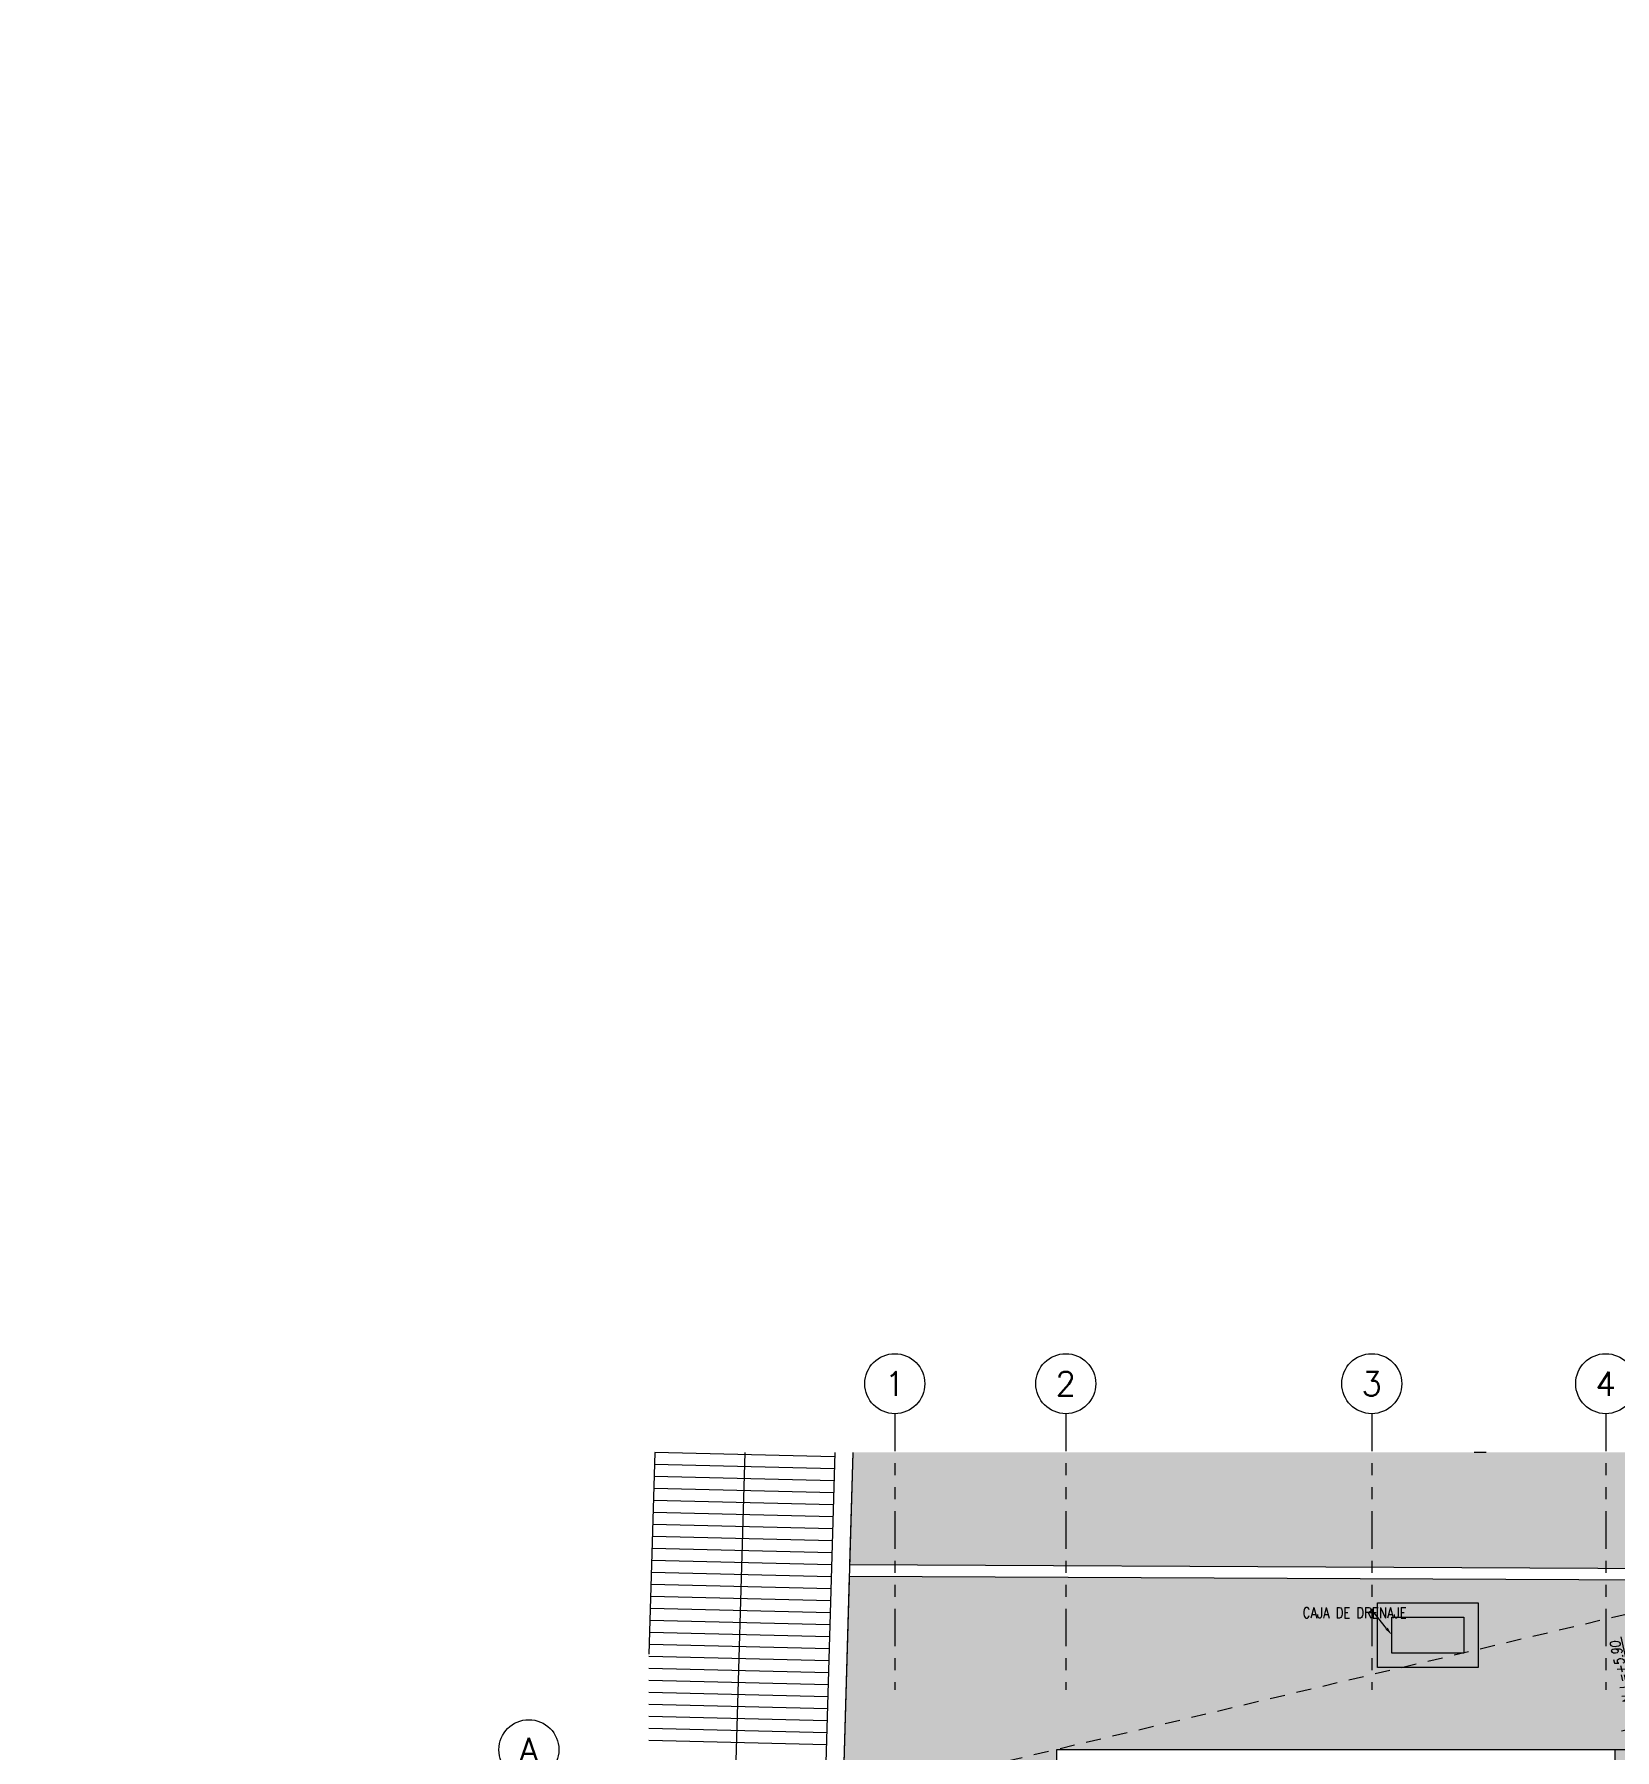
# Model space of a CAD drawing. Header units: millimetres. Extents: x 3738 to 3833, y 1327 to 1657.
# Drawn here: x 3761.3 to 3774.47, y 1495.59 to 1509.88 of the extents above; entities that cross this region are included whole.
import ezdxf
from ezdxf import colors
from ezdxf.entities.mleader import LeaderData, LeaderLine
from ezdxf.enums import TextEntityAlignment as Align
from ezdxf.math import Vec2, Vec3
from ezdxf.xclip import XClip

# ---------------------------------------------------------------- set-up
doc = ezdxf.new("R2010")
doc.units = ezdxf.units.MM
doc.header["$XCLIPFRAME"] = 2
for name, pattern in [('ACAD_ISO07W100', [3, 0, -3]), ('HIDDEN2', [0.1875, 0.125, -0.0625]), ('PHANTOM', [63.5, 31.75, -6.35, 6.35, -6.35, 6.35, -6.35]), ('PHANTOM2', [1.25, 0.625, -0.125, 0.125, -0.125, 0.125, -0.125])]:
    doc.linetypes.add(name, pattern=pattern)
doc.layers.get('0').update_dxf_attribs({"color": 251, "lineweight": 9})
for name, color, linetype, lineweight in [('A-Adoquines', 251, 'Continuous', 13), ('A-EJES', 251, 'PHANTOM', 13), ('A-HATCH', 251, 'Continuous', 13), ('A-MURO BAJO', 251, 'Continuous', 13), ('A-MUROS', 251, 'Continuous', 13), ('A-PROYECCIONES', 251, 'HIDDEN2', 13), ('A_30_DispositivosSanit', 251, 'Continuous', 13), ('A_50_TextoIndicaciones', 251, 'Continuous', 13), ('DLP_VERDE', 251, 'Continuous', 13)]:
    doc.layers.add(name, color=color, linetype=linetype, lineweight=lineweight)
doc.styles.add('R80', font='ARIALN.TTF', dxfattribs={"height": 2.03})
doc.styles.add('R80-200', font='romans.shx', dxfattribs={"width": 0.8, "oblique": 10, "height": 0.2})
doc.styles.add('ROMANS', font='romans.shx', dxfattribs={"width": 0.8})
doc.styles.add('TXT_COTAS', font='romans.shx', dxfattribs={"width": 0.8})
pattern_1 = [(252.5, (24.44767, 11.2647), (0.1028379, -0.13710426), [0, -0.135128, 0, -0.15113, 0, -0.1444625]), (222.5, (24.44767, 11.2647), (0.01502412, -0.29575865), [0, -0.072898, 0, -0.121793, 0, -0.0466725]), (182.5, (24.53724, 11.32742), (-0.22649154, -0.15920515), [0, -0.04445, 0, -0.16002, 0, -0.208915]), (172.5, (24.53724, 11.32742), (-0.17416064, -0.21719985), [0, -0.022225, 0, -0.104902, 0, -0.120015])]

# ---------------------------------------------------------------- blocks, each defined once
blk = doc.blocks.new('A$C7e8b7994')
at = {"layer": 'A-HATCH', "color": 8}
for p, q in [((38.754, 131.442), (39.117, 132.897)), ((38.851, 131.417), (39.214, 132.873)), ((38.948, 131.393), (39.311, 132.848)), ((39.045, 131.368), (39.408, 132.823)), ((39.142, 131.343), (39.505, 132.799)), ((39.239, 131.319), (39.602, 132.774)), ((39.336, 131.294), (39.699, 132.75)), ((39.433, 131.269), (39.796, 132.725)), ((39.53, 131.245), (39.892, 132.7)), ((39.626, 131.22), (39.989, 132.676)), ((39.723, 131.195), (40.086, 132.651)), ((39.82, 131.171), (40.183, 132.626)), ((39.917, 131.146), (40.28, 132.602)), ((40.014, 131.122), (40.377, 132.577)), ((40.111, 131.097), (40.474, 132.552)), ((40.208, 131.072), (40.571, 132.528)), ((40.305, 131.048), (40.668, 132.503)), ((40.402, 131.023), (40.765, 132.478)), ((40.499, 130.998), (40.862, 132.454)), ((40.596, 130.974), (40.959, 132.429)), ((40.693, 130.949), (41.055, 132.405)), ((40.789, 130.924), (41.152, 132.38)), ((40.886, 130.9), (41.249, 132.355)), ((40.983, 130.875), (41.346, 132.331)), ((41.08, 130.851), (41.443, 132.306))]:
    blk.add_line(p, q, dxfattribs=at)
blk = doc.blocks.new('SIM NIVEL PLANTA')
at = {"linetype": 'Continuous'}
h = blk.add_hatch(dxfattribs=at)
h.set_pattern_fill('_USER', color=0, scale=0.089997, angle=45, style=0, pattern_type=0)
h.set_pattern_definition([(45, (31854.49523, 23864.84028), (-0.06363728001, 0.06363728001), [])])
h.paths.add_polyline_path([(-17.33, 0), (-15.98, 0, 0.409209), (-17.33, 1.33)])
h.paths.add_polyline_path([(-18.68, 0, 0.004279), (-18.68, -0.02, 0.414214), (-17.33, -1.37), (-17.33, 0)])
at = {"color": 0}
for p, q in [((-17.33, -3.58), (-17.33, 3.34)), ((-2, 0), (-20, 0))]:
    blk.add_line(p, q, dxfattribs=at)
at = {"color": 0, "linetype": 'Continuous'}
blk.add_circle((-17.33, -0.02), 1.35, dxfattribs=at)
at = {"color": 0, "style": 'R80'}
blk.add_attdef('N.P.T.+0.00', text='', height=1.8, dxfattribs=at).set_placement((-8.87, 1.77), align=Align.MIDDLE_CENTER)
blk = doc.blocks.new('TRAZO 2')
at = {"layer": 'A-Adoquines'}
h = blk.add_hatch(color=8, dxfattribs=at)
h.dxf.hatch_style = 1
h.paths.add_polyline_path([(71.018, 154.413), (70.823, 154.457), (69.823, 149.99), (70.018, 149.944)])
h.paths.add_polyline_path([(73.991, 153.921), (80.185, 152.074), (80.244, 152.265), (74.472, 153.986, -0.02703), (73.792, 153.949), (72.684, 149.321), (72.782, 149.298), (72.782, 149.298, -0.01102), (72.878, 149.273)])
h.paths.add_polyline_path([(73.02, 149.227, -0.025435), (73.232, 149.138, -0.057742), (73.734, 148.806), (78.722, 147.318), (78.781, 147.509)])
h.paths.add_polyline_path([(79.882, 147.18), (79.25, 147.369), (79.191, 147.178), (79.823, 146.989)])
h.paths.add_polyline_path([(80.702, 152.128), (80.644, 151.937), (81.279, 151.747), (81.338, 151.939)])
h.paths.add_polyline_path([(82.38, 157.625), (82.322, 157.433), (82.96, 157.239), (83.018, 157.43)])
h.paths.add_polyline_path([(79.812, 158.409, -0.007938), (79.751, 158.219), (81.875, 157.57), (81.934, 157.761)])
h.paths.add_polyline_path([(83.566, 161.51), (84.199, 161.317), (84.26, 161.515), (83.627, 161.708)])
at = {"layer": 'A-Adoquines', "elevation": 0}
blk.add_lwpolyline([(83.188, 161.841), (80.022, 161.157, -0.524695), (72.428, 154.098), (69.881, 154.668), (68.834, 150.221), (68.414, 150.319), (69.81, 156.375)], format="xyb", dxfattribs=at)
blk = doc.blocks.new('A$C9f73720c')
at = {"layer": 'DLP_VERDE'}
h = blk.add_hatch(dxfattribs=at)
h.set_pattern_fill('AR-SAND', color=256, scale=0.0035, angle=215)
h.set_pattern_definition(pattern_1)
edge = h.paths.add_edge_path()
edge.add_line((50.858, 131.364), (52.173, 135.674))
edge.add_line((52.173, 135.674), (48.184, 136.892))
edge.add_line((48.184, 136.892), (49.024, 139.645))
edge.add_line((49.024, 139.645), (35.713, 142.624))
edge.add_line((35.713, 142.624), (36.055, 142.178))
edge.add_arc((40.933, 145.923), 6.15, 217.5144, 224.3642)
edge.add_arc((40.933, 145.923), 6.15, 224.3642, 255.7347)
edge.add_line((39.418, 139.963), (43.89, 138.826))
edge.add_arc((41.561, 129.667), 9.45, 10.3409, 75.7347, ccw=False)
h = blk.add_hatch(dxfattribs=at)
h.set_pattern_fill('AR-SAND', color=256, scale=0.0035, angle=215)
h.set_pattern_definition([(252.5, (-226520.54526, -8188080.01937), (0.1028379063742, -0.1371042579803), [0, -0.135128, 0, -0.15113, 0, -0.1444625]), (222.5, (-226520.54526, -8188080.01937), (0.0150241246165, -0.2957586482646), [0, -0.072898, 0, -0.121793, 0, -0.0466725]), (182.5, (-226520.45568, -8188079.95665), (-0.226491538642, -0.159205150185), [0, -0.04445, 0, -0.16002, 0, -0.208915]), (172.5, (-226520.45568, -8188079.95665), (-0.174160637763, -0.217199849944), [0, -0.022225, 0, -0.104902, 0, -0.120015])])
edge = h.paths.add_edge_path()
edge.add_line((36.021, 135.97), (35.563, 133.924))
edge.add_line((35.563, 133.924), (38.295, 133.313))
edge.add_line((38.295, 133.313), (37.28, 128.775))
edge.add_line((37.28, 128.775), (36.841, 128.873))
edge.add_line((36.841, 128.873), (36.251, 126.239))
edge.add_line((36.251, 126.239), (36.689, 126.14))
edge.add_line((36.689, 126.14), (36.68, 126.098))
edge.add_line((36.68, 126.098), (38.046, 125.792))
edge.add_line((38.046, 125.792), (40.08, 134.687))
edge.add_line((40.08, 134.687), (38.198, 135.166))
edge.add_arc((40.933, 145.923), 11.1, 243.7327, 255.7347, ccw=False)
edge = h.paths.add_edge_path()
edge.add_line((32.713, 135.948), (33.171, 137.989))
edge.add_arc((40.933, 145.923), 11.1, 217.6421, 225.627, ccw=False)
edge.add_arc((31.748, 138.839), 0.5, 37.6448, 127.5128)
edge.add_line((31.444, 139.236), (30.769, 138.718))
edge.add_line((30.769, 138.718), (31.505, 137.76))
edge.add_line((31.505, 137.76), (31.386, 137.669))
edge.add_line((31.386, 137.669), (30.65, 138.627))
edge.add_line((30.65, 138.627), (29.857, 138.017))
edge.add_line((29.857, 138.017), (29.552, 136.657))
edge.add_line((29.552, 136.657), (32.713, 135.948))
edge = h.paths.add_edge_path()
edge.add_line((33.297, 137.867), (32.859, 135.915))
edge.add_line((32.859, 135.915), (35.712, 135.276))
edge.add_line((35.712, 135.276), (35.883, 136.039))
edge.add_arc((40.933, 145.923), 11.1, 226.5329, 242.9345, ccw=False)
h = blk.add_hatch(dxfattribs=at)
h.set_pattern_fill('AR-SAND', color=256, scale=0.0035, angle=215)
h.set_pattern_definition(pattern_1)
edge = h.paths.add_edge_path()
edge.add_line((38.154, 125.818), (40.591, 125.273))
edge.add_arc((41.561, 129.667), 4.5, 257.5544, 435.7347)
edge.add_line((42.67, 134.029), (40.177, 134.663))
edge.add_line((40.177, 134.663), (38.154, 125.818))
at = {"layer": 'A-MURO BAJO', "ltscale": 0.5}
blk.add_line((43.077, 135.628, 0), (38.605, 136.765, 0), dxfattribs=at)
at = {"layer": 'A-MURO BAJO', "ltscale": 0.5, "elevation": 0}
for points in [[(39.398, 125.387), (40.559, 125.127, 0.98427), (42.707, 134.174), (38.235, 135.311, -0.130193), (33.336, 138.038, -0.130193)], [(39.431, 125.533), (40.591, 125.273, 0.984245), (42.67, 134.029), (38.198, 135.166, -0.052417), (36.021, 135.97, -0.052417)]]:
    blk.add_lwpolyline(points, format="xyb", dxfattribs=at)
for points in [[(36.021, 135.97), (35.563, 133.924), (38.295, 133.313), (37.28, 128.775), (36.841, 128.873), (36.251, 126.239), (36.689, 126.14), (36.68, 126.098), (38.046, 125.792), (40.08, 134.687), (38.198, 135.166, -0.052417)], [(40.177, 134.663), (38.154, 125.818), (40.591, 125.273, 0.984245), (42.67, 134.029)]]:
    blk.add_lwpolyline(points, format="xyb", close=True, dxfattribs=at)
at = {"layer": 'A-PROYECCIONES'}
for p, q in [((38.876, 87.83, 0), (38.184, 142.071, 0)), ((27.952, 87.106, 0), (53.444, 135.556, 0))]:
    blk.add_line(p, q, dxfattribs=at)
at = {"layer": 'A-PROYECCIONES', "linetype": 'Continuous'}
blk.add_lwpolyline([(41.863, 135.162), (38.42, 136.038, -0.134317), (33.738, 138.694)], format="xyb", dxfattribs=at)
blk.add_blockref('A$C7e8b7994', (0, 3.737, 0))
at = {"rotation": 0.00873130886672623}
blk.add_blockref('TRAZO 2', (-32.202, -30.593, 0), dxfattribs=at)
at = {"layer": 'A_50_TextoIndicaciones', "color": 1}
ref = blk.add_blockref('SIM NIVEL PLANTA', (38.284, 128.52, 0), dxfattribs=dict(at, xscale=0.04999999999999999, yscale=0.04999999999999999, zscale=0.04999999999999999, rotation=0.009024318233194195))
ref.add_attrib('N.P.T.+0.00', 'N.J.=+5.90', dxfattribs={"layer": '0', "height": 0.0853, "rotation": 0.009, "style": 'R80-200', "oblique": 10, "width": 0.8}).set_placement((37.896, 128.621, 0), align=Align.TOP_CENTER)
blk = doc.blocks.new('Ejes_Torre C 1var')
at = {"layer": 'A-EJES', "linetype": 'PHANTOM2', "ltscale": 0.5}
for points in [[(0, 16.65), (0, 14.35)], [(1.425, 16.65), (1.425, 14.35)], [(3.975, 16.65), (3.975, 14.35)], [(5.925, 16.65), (5.925, 14.35)]]:
    blk.add_lwpolyline(points, dxfattribs=at)
at = {"layer": 'A-EJES', "linetype": 'Continuous'}
for centre in [(0, 16.9), (1.425, 16.9), (3.975, 16.9), (5.925, 16.9), (-3.05, 13.85)]:
    blk.add_circle(centre, 0.25, dxfattribs=at)
at = {"layer": 'A-EJES', "linetype": 'Continuous', "style": 'ROMANS'}
for s, p in [('1', (0, 16.9)), ('2', (1.425, 16.9)), ('3', (3.975, 16.9)), ('4', (5.925, 16.9)), ('A', (-3.05, 13.85))]:
    blk.add_text(s, height=0.2, dxfattribs=at).set_placement(p, align=Align.MIDDLE_CENTER)
blk = doc.blocks.new('IS-pluviales_26.03.2025')
at = {"layer": 'A_30_DispositivosSanit', "elevation": 0}
for points in [[(-44.676, 0.735), (-44.676, 1.275), (-43.836, 1.275), (-43.836, 0.735)], [(-44.556, 0.855), (-44.556, 1.155), (-43.956, 1.155), (-43.956, 0.855)]]:
    blk.add_lwpolyline(points, close=True, dxfattribs=at)
at = {"layer": 'A_50_TextoIndicaciones'}
ml = blk.add_multileader_mtext('Standard', dxfattribs=at)
ml.set_content('\\pxsm1,t16;CAJA DE DRENAJE', color=256, style='TXT_COTAS')
ml.set_leader_properties(color=7)
ml.build(insert=Vec2(0, 0))
ml.multileader.update_dxf_attribs({"dogleg_length": 0.05, "arrow_head_size": 0.07})
ctx = ml.context
ctx.base_point, ctx.char_height, ctx.arrow_head_size, ctx.landing_gap_size, ctx.plane_origin = Vec3(-45.4, 1.191, 0), 0.09, 0.07, 0.1, Vec3(-45.51, 1.856, 0)
notes = []
notes.append((ctx, [(1, (1, 1, 0), (-44.705, 1.191, 0), (-1, 0), 0.05, [(0, [(-44.556, 1.005, 0)], 0, [])])]))
ctx.mtext.insert, ctx.mtext.width, ctx.mtext.defined_height, ctx.mtext.flow_direction = Vec3(-45.3, 1.236, 0), 0.87282, 0.805, 5
for ctx, leaders in notes:
    for number, flags, end, landing, length, lines in leaders:
        leader = LeaderData()
        leader.index, (leader.has_last_leader_line, leader.has_dogleg_vector, leader.attachment_direction) = number, flags
        leader.last_leader_point, leader.dogleg_vector, leader.dogleg_length = Vec3(end), Vec3(landing), length
        for number, points, colour, breaks in lines:
            line = LeaderLine()
            line.index, line.vertices, line.color, line.breaks = number, Vec3.list(points), colors.encode_raw_color(colour), breaks
            leader.lines.append(line)
        ctx.leaders.append(leader)

msp = doc.modelspace()

# ---------------------------------------------------------------- block references
at = {"color": 7, "linetype": 'ACAD_ISO07W100', "ltscale": 5, "true_color": 0xffffff}
ref = msp.add_blockref('A$C9f73720c', (3908.281, 1487.335), dxfattribs=dict(at, rotation=102.6156181418625))
XClip(ref).set_block_clipping_path([(22.1542253106, 140.4101169162), (10.3600901397, 87.7136669306), (29.6608346476, 83.3939150368), (41.4549698184, 136.0903650224)])

# ---------------------------------------------------------------- next in the draw order: linework, layer by layer
msp.add_line((3777.172, 1495.588), (3774.472, 1495.588))

# ---------------------------------------------------------------- next in the draw order: block references
at = {"layer": 'A-MUROS', "color": 3}
msp.add_blockref('Ejes_Torre C 1var', (3768.472, 1481.738), dxfattribs=at)
at = {"layer": 'A_30_DispositivosSanit'}
msp.add_blockref('IS-pluviales_26.03.2025', (3817.171, 1495.538, 0), dxfattribs=at)

doc.saveas('drawing.dxf')
